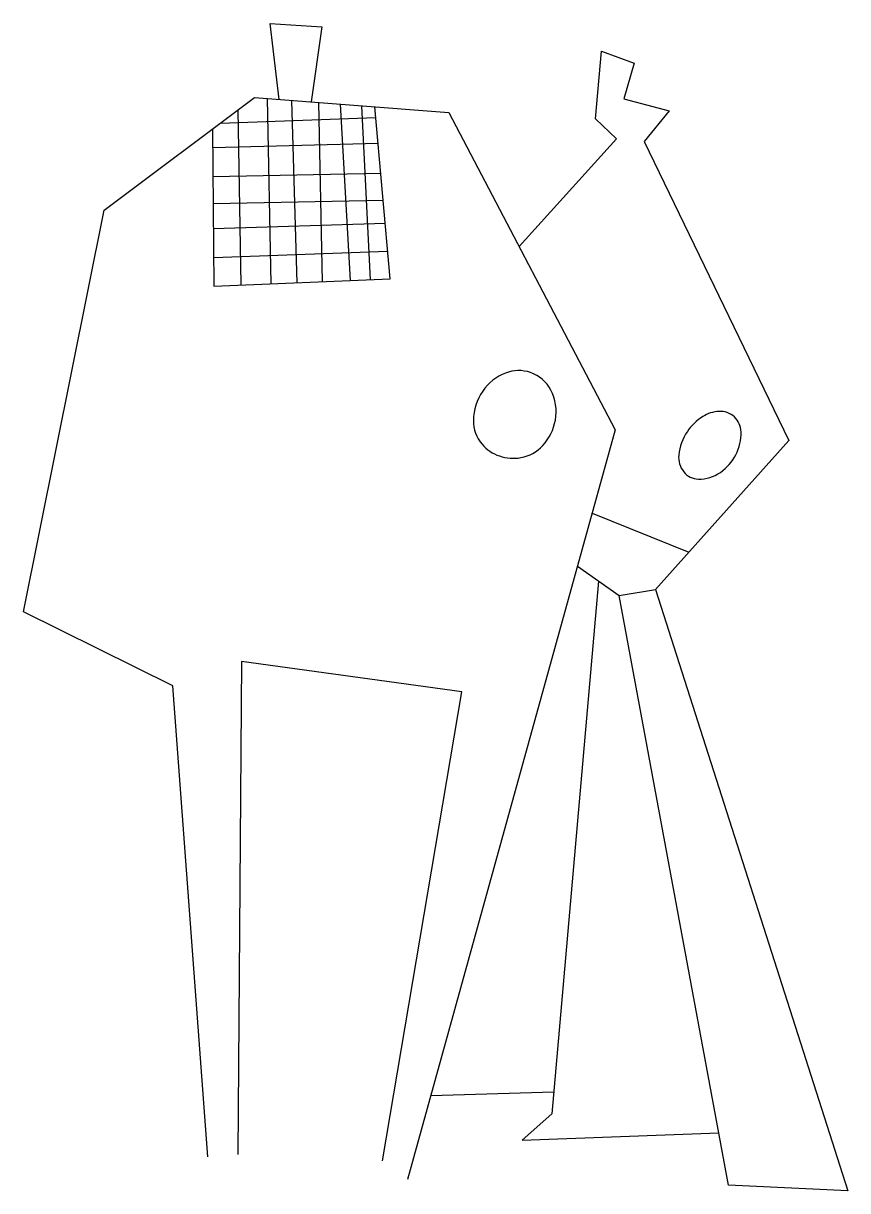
# Model space of a CAD drawing. Extents: x -0.61 to 0.69, y -0.03 to 1.8.
import ezdxf

# ---------------------------------------------------------------- set-up
doc = ezdxf.new("R2010")
doc.units = 0
doc.header["$LTSCALE"] = 10
doc.header["$MEASUREMENT"] = 0
doc.layers.get('0').update_dxf_attribs({"linetype": 'CONTINUOUS'})

msp = doc.modelspace()

# ---------------------------------------------------------------- linework, layer by layer
for p, q in [((-0.2239, 1.6789), (-0.2183, 1.3885)), ((-0.1857, 1.6759), (-0.1772, 1.3902)), ((-0.1434, 1.6727), (-0.1379, 1.3918)), ((-0.1094, 1.6701), (-0.094, 1.3936)), ((-0.0762, 1.6675), (-0.0627, 1.3949)), ((-0.2972, 1.6404), (-0.0538, 1.649)), ((-0.2648, 1.3866), (-0.2693, 1.6613)), ((-0.3092, 1.6022), (-0.0502, 1.6089)), ((-0.3089, 1.5566), (-0.0459, 1.5618)), ((-0.3086, 1.5143), (-0.0421, 1.5195)), ((-0.3083, 1.4753), (-0.0389, 1.4835)), ((-0.308, 1.4298), (-0.035, 1.4396))]:
    msp.add_line(p, q)
for points in [[(-0.2051, 1.6774), (-0.2191, 1.7967), (-0.1385, 1.7913), (-0.1549, 1.6736)], [(0.171, 1.4469), (0.3235, 1.6155), (0.2904, 1.6471), (0.3002, 1.7531), (0.351, 1.7341), (0.335, 1.6783), (0.4059, 1.6598), (0.3667, 1.6115), (0.5937, 1.1428), (0.3847, 0.9094), (0.6857, -0.0329), (0.4992, -0.0241), (0.3274, 0.9002)], [(-0.3171, 0.02), (-0.3719, 0.7586), (-0.606, 0.8741), (-0.4793, 1.5039), (-0.2438, 1.6804), (0.0608, 1.6571), (0.3215, 1.1596), (-0.0043, -0.0154)], [(-0.3094, 1.6312), (-0.3076, 1.3849), (-0.0311, 1.3961), (-0.0553, 1.6659)], [(0.2853, 1.0291), (0.4369, 0.9677)], [(0.2623, 0.9459), (0.3274, 0.9002), (0.3847, 0.9094)], [(0.2955, 0.9226), (0.2221, 0.0875), (0.1755, 0.0462), (0.484, 0.0576)], [(-0.043, 0.014), (0.0813, 0.7487), (-0.2642, 0.7963), (-0.2697, 0.024)], [(0.0323, 0.1163), (0.2251, 0.1222)]]:
    msp.add_lwpolyline(points)
for points in [[(0.1886, 1.2494, 0.177152), (0.1496, 1.2486, 0.150324), (0.1138, 1.2204, 0.149156), (0.0992, 1.1744, 0.182859), (0.1128, 1.137, 0.132843), (0.14, 1.1186, 0.128679), (0.1737, 1.116, 0.162956), (0.2079, 1.1349, 0.142359), (0.2277, 1.1748, 0.16664), (0.2205, 1.222, 0.191509)], [(0.4841, 1.1885, 0.127969), (0.4587, 1.1804, 0.100729), (0.4345, 1.1572, 0.129635), (0.421, 1.12, 0.190723), (0.4287, 1.0938, 0.226936), (0.4517, 1.0823, 0.156997), (0.4862, 1.0929, 0.251451), (0.5186, 1.1565, 0.423415)]]:
    msp.add_lwpolyline(points, format="xyb", close=True)

doc.saveas('drawing.dxf')
